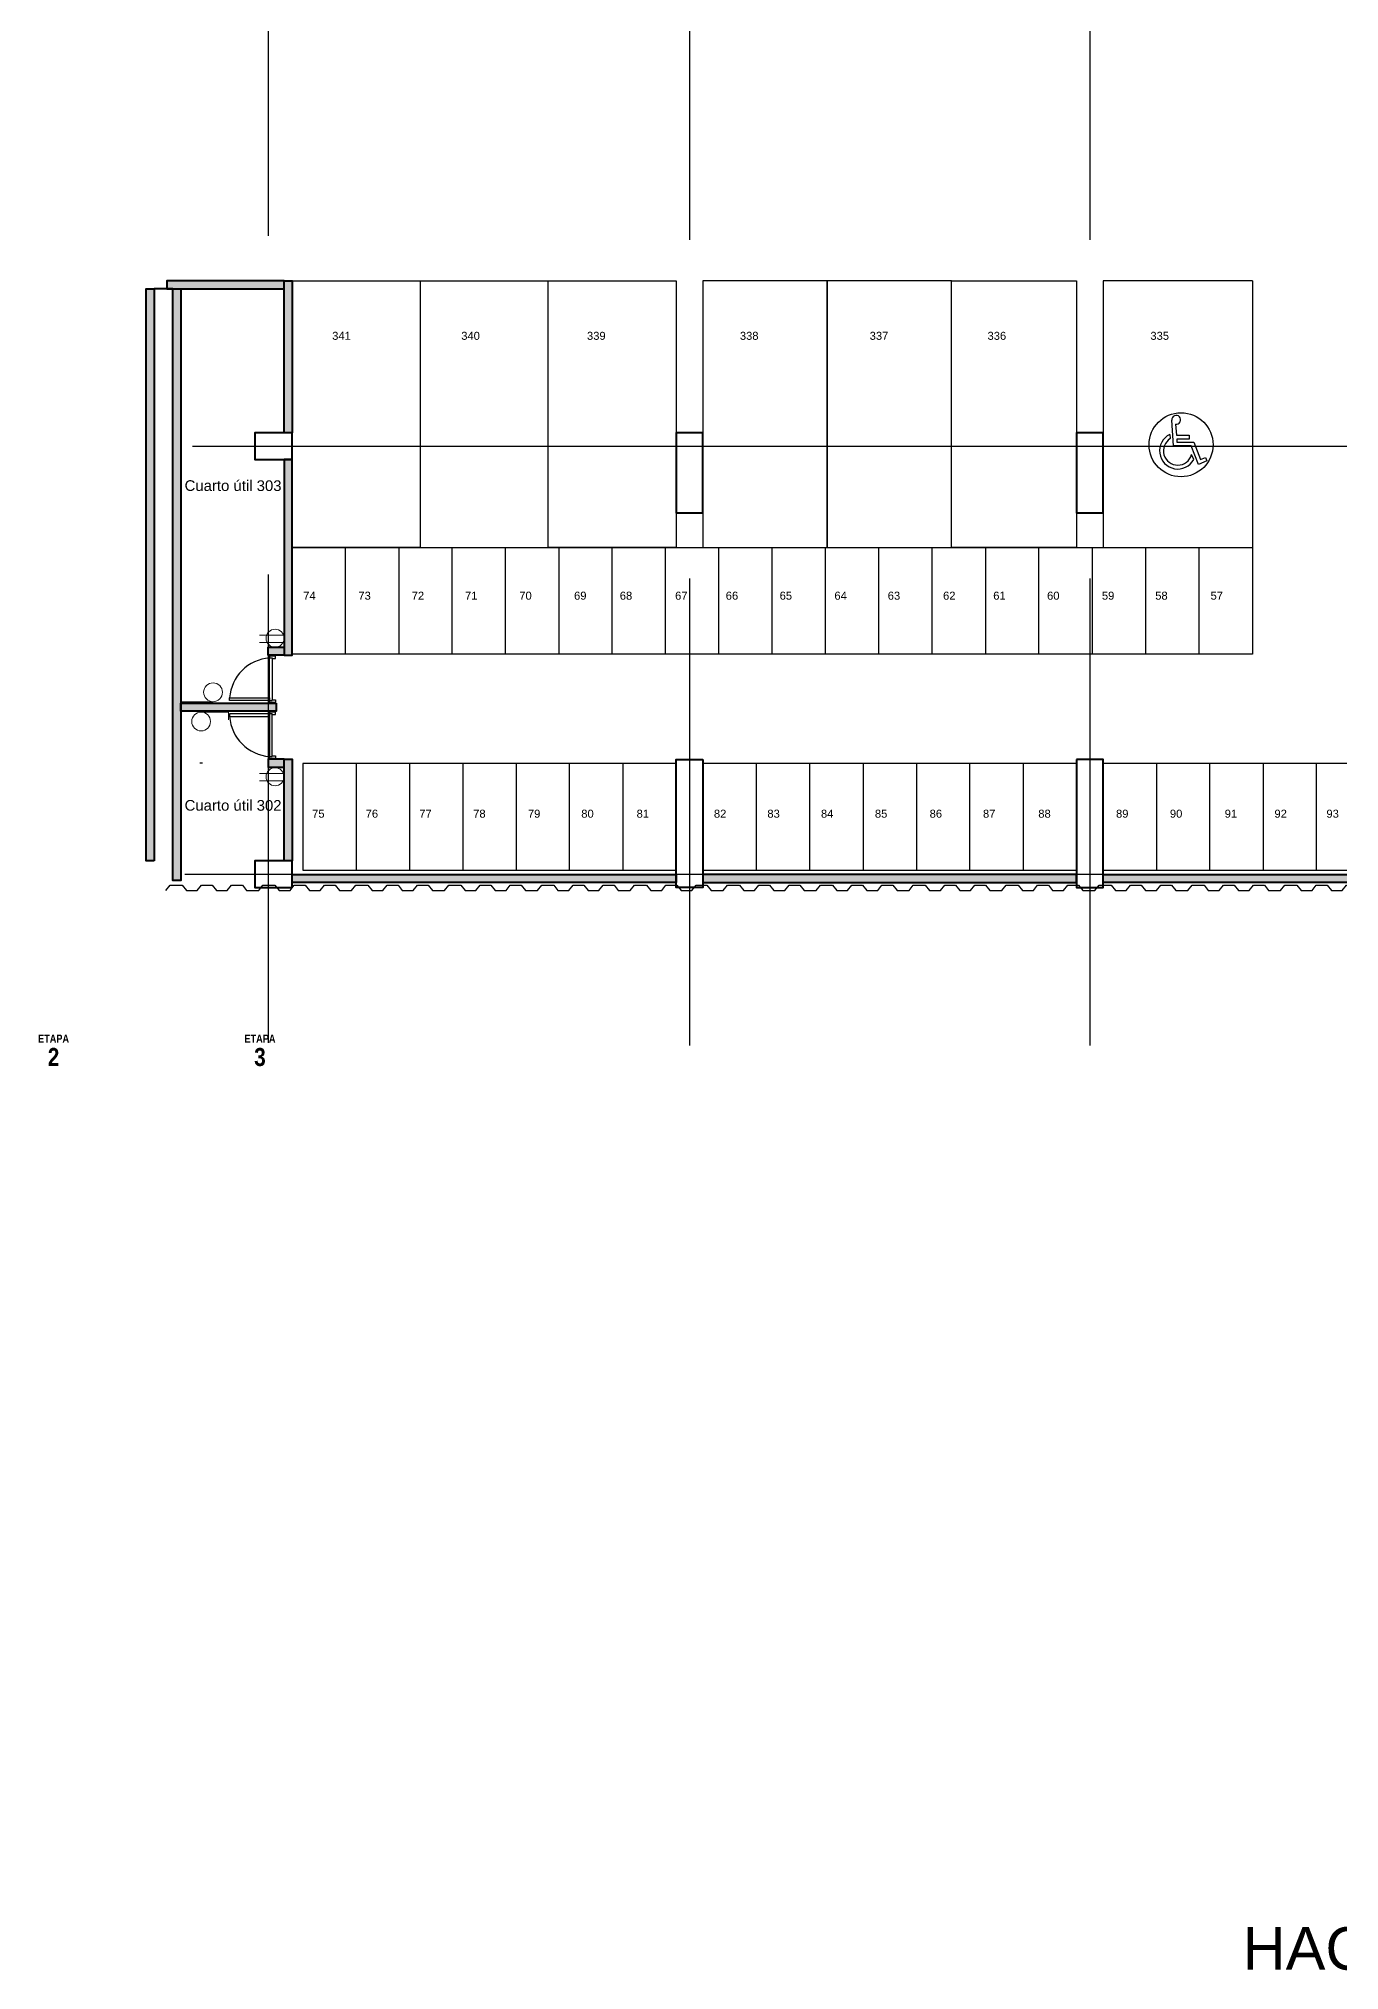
# Model space of a CAD drawing. Header units: millimetres. Extents: x -430 to 485, y 17 to 957.
# Drawn here: x 143.75 to 168.13, y 25.65 to 61.87 of the extents above; entities that cross this region are included whole.
import ezdxf

# ---------------------------------------------------------------- set-up
doc = ezdxf.new("R2010")
doc.units = ezdxf.units.MM
for name, pattern in [('Center', [50.8, 31.75, -6.35, 6.35, -6.35]), ('HIDDEN', [9.525, 6.35, -3.175]), ('HIDDEN2', [4.7625, 3.175, -1.5875])]:
    doc.linetypes.add(name, pattern=pattern)
for name, color, linetype, lineweight in [('-CN-GYD-ILUMINACIÓN', 3, 'Continuous', 20), ('-CN-GYD-TOMACORRIENTES', 1, 'Continuous', 18), ('-EL-Texto Tomas', 7, 'Continuous', 0), ('GG_TEXTO', 7, 'Continuous', 9), ('Muro', 9, 'Continuous', 40)]:
    doc.layers.add(name, color=color, linetype=linetype, lineweight=lineweight)
for name, color, linetype in [('-parquead', 8, 'Continuous'), ('-TP', 4, 'HIDDEN2'), ('A-HATCH CONCRETO', 8, 'Continuous'), ('AMOBLAMIENTO', 8, 'Continuous'), ('EJE-ESTRUCTURA', 8, 'Center'), ('F-2', 8, 'Continuous'), ('GG_DETALLES 1', 7, 'Continuous'), ('GG_PISO 3', 8, 'Continuous'), ('H-muro', 251, 'Continuous'), ('JCA_HATCH 254', 252, 'Continuous'), ('MUEBLE', 8, 'Continuous'), ('TEXTO 3', 3, 'Continuous'), ('Textos-espacios', 8, 'Continuous')]:
    doc.layers.add(name, color=color, linetype=linetype)
doc.layers.add('DIM-25', color=8, linetype='Continuous', plot=False)
doc.layers.add('Estructura', color=7, linetype='Continuous', lineweight=40, true_color=0x4f4f4f)
doc.styles.add('ROMANS', font='arial.ttf')
doc.styles.add('STANDAR NEGRITA', font='ARIALNB.TTF', dxfattribs={"height": 0.2})
doc.styles.get("Standard").update_dxf_attribs({"font": 'arial.ttf'})

# ---------------------------------------------------------------- blocks, each defined once
blk = doc.blocks.new('Tomas BD1')
at = {"lineweight": 0}
blk.add_line((0.115, -0.318), (0.115, 0.588), dxfattribs=at)
blk.add_lwpolyline([(-0.154, -0.297), (-0.154, 0.588)], dxfattribs=at)
blk.add_circle((0, 0), 0.338, dxfattribs=at)
at = {"layer": '-EL-Texto Tomas', "color": 7, "style": 'ROMANS'}
for tag, p, height, flags in [('POTENCIA(W)', (0.878, 0.595), 0.321, 9), ('TABLERO', (0.316, 0.654), 0.273, 8), ('CTO', (-0.059, 0.65), 0.273, 8)]:
    blk.add_attdef(tag, p, '', height=height, rotation=90, dxfattribs=dict(at, flags=flags))
at = {"layer": '-EL-Texto Tomas', "style": 'ROMANS', "flags": 9}
blk.add_attdef('USO', (-0.84, 0.589), '', height=0.35, rotation=90, dxfattribs=at)
blk = doc.blocks.new('discap')
at = {"layer": 'TEXTO 3', "color": 0, "linetype": 'Continuous'}
for p, q in [((-179169, -277469), (-179154, -277610)), ((-178353, -278322), (-178426, -278155))]:
    blk.add_line(p, q, dxfattribs=at)
blk.add_lwpolyline([(-178974, -277120), (-178946, -277498), (-178511, -277498), (-178511, -277624), (-178926, -277624), (-178926, -277730), (-178352, -277730), (-178127, -278321), (-177953, -278254), (-177909, -278371), (-178198, -278488), (-178440, -277852), (-179047, -277852), (-179102, -276980)], dxfattribs=at)
for centre, radius, start, end in [((-178951, -276970), 152, 261.2603, 183.66969), ((-178897, -278025), 619, 116.09541, 331.34503), ((-178897, -278025), 488, 121.7945, 344.57102)]:
    blk.add_arc(centre, radius, start, end, dxfattribs=at)
blk = doc.blocks.new('estructura etapa 3')
at = {"layer": 'EJE-ESTRUCTURA'}
for p, q in [((-892.1, -6655.279), (-892.1, -6714.861)), ((-884.2, -6655.354), (-884.2, -6714.914)), ((-876.7, -6655.354), (-876.7, -6714.914)), ((-893.52, -6703.674), (-848.026, -6703.674)), ((-893.66, -6711.699), (-848.026, -6711.699))]:
    blk.add_line(p, q, dxfattribs=at)
at = {"layer": 'Estructura'}
for points in [[(-891.651, -6703.924), (-891.651, -6703.424), (-892.35, -6703.424), (-892.35, -6703.924)], [(-883.95, -6704.924), (-883.95, -6703.424), (-884.45, -6703.424), (-884.45, -6704.924)], [(-876.45, -6704.924), (-876.45, -6703.424), (-876.95, -6703.424), (-876.95, -6704.924)], [(-883.95, -6709.549), (-883.95, -6711.949), (-884.45, -6711.949), (-884.45, -6709.549)], [(-876.95, -6709.549), (-876.95, -6711.949), (-876.45, -6711.949), (-876.45, -6709.549)], [(-891.65, -6711.949), (-891.65, -6711.449), (-892.35, -6711.449), (-892.35, -6711.949)]]:
    blk.add_lwpolyline(points, close=True, dxfattribs=at)
blk = doc.blocks.new('A$C972f9415')
at = {"layer": 'A-HATCH CONCRETO', "ltscale": 0.03}
h = blk.add_hatch(color=256, dxfattribs=at)
h.dxf.hatch_style = 1
h.paths.add_polyline_path([(7.46, 15.046), (9.812, 15.046), (9.812, 12.196), (9.662, 12.196), (9.662, 14.896), (7.727, 14.896), (7.727, 7.125), (9.512, 7.125), (9.512, 6.975), (7.727, 6.975), (7.727, 3.802), (7.577, 3.802), (7.577, 14.896), (7.46, 14.896)])
h = blk.add_hatch(color=256, dxfattribs=at)
h.dxf.hatch_style = 1
h.paths.add_polyline_path([(9.662, 5.925), (9.662, 6.075), (9.362, 6.075), (9.362, 5.925)])
h.paths.add_polyline_path([(9.662, 6.075), (9.812, 6.075), (9.812, 4.171), (9.662, 4.171)])
h.paths.add_polyline_path([(9.662, 8.175), (9.662, 8.025), (9.362, 8.025), (9.362, 8.175)])
h.paths.add_polyline_path([(9.662, 8.025), (9.812, 8.025), (9.812, 11.696), (9.662, 11.696)])
at = {"layer": 'A-HATCH CONCRETO', "linetype": 'HIDDEN', "ltscale": 0.3, "true_color": 0x636466}
h = blk.add_hatch(color=251, dxfattribs=at)
h.dxf.hatch_style = 1
h.paths.add_polyline_path([(30.672, 3.912), (30.672, 3.762), (25.013, 3.762), (25.013, 3.912)])
h.paths.add_polyline_path([(17.513, 3.912), (17.513, 3.762), (24.512, 3.762), (24.512, 3.912)])
h.paths.add_polyline_path([(17.013, 3.912), (17.013, 3.762), (9.813, 3.762), (9.813, 3.912)])
at = {"layer": 'JCA_HATCH 254', "true_color": 0x636466}
blk.add_hatch(color=251, dxfattribs=at).paths.add_polyline_path([(7.227, 4.171), (7.077, 4.171), (7.077, 14.896), (7.227, 14.896)])
at = {"layer": '-parquead'}
for p, q in [((27.812, 15.046), (27.812, 8.046)), ((11.812, 10.046), (11.812, 8.046)), ((27.812, 8.046), (11.812, 8.046))]:
    blk.add_line(p, q, dxfattribs=at)
for points in [[(9.812, 15.046), (17.013, 15.046)], [(11.812, 8.046), (9.812, 8.046), (9.812, 15.046)], [(12.213, 15.046), (12.213, 10.046), (9.812, 10.046)], [(12.213, 15.046), (12.213, 10.046), (14.613, 10.046)], [(17.013, 15.046), (17.013, 10.046), (14.613, 10.046), (14.613, 15.046)], [(22.173, 15.046), (19.842, 15.046), (19.843, 10.046), (22.173, 10.046)], [(27.812, 15.046), (25.013, 15.046), (25.013, 10.046), (27.812, 10.046)], [(9.812, 10.046), (11.812, 10.046)], [(10.812, 8.046), (10.812, 10.046)], [(11.812, 10.046), (27.812, 10.046)], [(12.812, 8.046), (12.812, 10.046)], [(13.812, 8.046), (13.812, 10.046)], [(14.812, 10.046), (14.812, 8.046)], [(15.812, 8.046), (15.812, 10.046)], [(16.812, 8.046), (16.812, 10.046)], [(17.812, 8.046), (17.812, 10.046)], [(18.812, 8.046), (18.812, 10.046)], [(19.812, 8.046), (19.812, 10.046)], [(20.812, 8.046), (20.812, 10.046)], [(21.812, 8.046), (21.812, 10.046)], [(22.812, 10.046), (22.812, 8.046)], [(23.812, 8.046), (23.812, 10.046)], [(24.812, 8.046), (24.812, 10.046)], [(24.812, 8.046), (24.812, 10.046)], [(25.812, 8.046), (25.812, 10.046)], [(26.812, 8.046), (26.812, 10.046)], [(17.013, 5.998), (10.013, 5.998), (10.013, 3.998), (17.013, 3.998)], [(11.013, 5.998), (11.013, 3.998)], [(12.013, 5.998), (12.013, 3.998)], [(13.013, 5.998), (13.013, 3.998)], [(14.013, 5.998), (14.013, 3.998)], [(15.013, 3.998), (15.013, 5.998)], [(16.013, 5.998), (16.013, 3.998)], [(17.013, 5.998), (17.013, 3.998)], [(24.513, 5.998), (17.513, 5.998), (17.513, 3.998), (24.513, 3.998)], [(18.513, 5.998), (18.513, 3.998)], [(19.513, 5.998), (19.513, 3.998)], [(20.513, 5.998), (20.513, 3.998)], [(21.513, 5.998), (21.513, 3.998)], [(22.513, 3.998), (22.513, 5.998)], [(23.513, 5.998), (23.513, 3.998)], [(24.513, 5.998), (24.513, 3.998)], [(30.013, 5.998), (25.013, 5.998), (25.013, 3.998), (30.013, 3.998)], [(26.013, 5.998), (26.013, 3.998)], [(27.013, 3.998), (27.013, 5.998)], [(28.013, 5.998), (28.013, 3.998)], [(29.013, 3.998), (29.013, 5.998)]]:
    blk.add_lwpolyline(points, dxfattribs=at)
for points in [[(17.513, 15.046), (17.513, 10.046), (19.843, 10.046), (19.843, 15.046)], [(24.513, 15.046), (24.513, 10.046), (22.173, 10.046), (22.173, 15.046)]]:
    blk.add_lwpolyline(points, close=True, dxfattribs=at)
at = {"layer": 'AMOBLAMIENTO'}
for points in [[(7.443, 3.611), (7.523, 3.711), (7.749, 3.711), (7.829, 3.611), (8.031, 3.611)], [(8.031, 3.611), (8.111, 3.711), (8.314, 3.711), (8.394, 3.611), (8.597, 3.611), (8.677, 3.711), (8.879, 3.711), (8.959, 3.611), (9.185, 3.611), (9.265, 3.711), (9.49, 3.711), (9.57, 3.611), (9.773, 3.611)], [(9.773, 3.611), (9.853, 3.711), (10.056, 3.711), (10.136, 3.611), (10.338, 3.611), (10.418, 3.711), (10.621, 3.711), (10.701, 3.611), (10.926, 3.611), (11.006, 3.711), (11.232, 3.711), (11.312, 3.611), (11.514, 3.611)], [(11.514, 3.611), (11.594, 3.711), (11.797, 3.711), (11.877, 3.611), (12.08, 3.611), (12.16, 3.711), (12.363, 3.711), (12.443, 3.611), (12.668, 3.611), (12.748, 3.711), (12.973, 3.711), (13.053, 3.611), (13.256, 3.611)], [(13.256, 3.611), (13.336, 3.711), (13.539, 3.711), (13.619, 3.611), (13.821, 3.611), (13.901, 3.711), (14.104, 3.711), (14.184, 3.611), (14.41, 3.611), (14.49, 3.711), (14.715, 3.711), (14.795, 3.611), (14.998, 3.611)], [(14.998, 3.611), (15.078, 3.711), (15.28, 3.711), (15.36, 3.611), (15.563, 3.611), (15.643, 3.711), (15.846, 3.711), (15.926, 3.611), (16.151, 3.611), (16.231, 3.711), (16.456, 3.711), (16.536, 3.611), (16.739, 3.611)], [(16.739, 3.611), (16.819, 3.711), (17.022, 3.711), (17.102, 3.611), (17.305, 3.611), (17.385, 3.711), (17.587, 3.711), (17.667, 3.611), (17.893, 3.611), (17.973, 3.711), (18.198, 3.711), (18.278, 3.611), (18.481, 3.611)], [(18.481, 3.611), (18.561, 3.711), (18.763, 3.711), (18.843, 3.611), (19.046, 3.611), (19.126, 3.711), (19.329, 3.711), (19.409, 3.611), (19.634, 3.611), (19.714, 3.711), (19.94, 3.711), (20.02, 3.611), (20.222, 3.611)], [(20.222, 3.611), (20.302, 3.711), (20.505, 3.711), (20.585, 3.611), (20.788, 3.611), (20.868, 3.711), (21.071, 3.711), (21.151, 3.611), (21.376, 3.611), (21.456, 3.711), (21.681, 3.711), (21.761, 3.611), (21.964, 3.611)], [(21.964, 3.611), (22.044, 3.711), (22.247, 3.711), (22.327, 3.611), (22.529, 3.611), (22.609, 3.711), (22.812, 3.711), (22.892, 3.611), (23.117, 3.611), (23.197, 3.711), (23.423, 3.711), (23.503, 3.611), (23.706, 3.611)], [(23.706, 3.611), (23.786, 3.711), (23.988, 3.711), (24.068, 3.611), (24.271, 3.611), (24.351, 3.711), (24.554, 3.711), (24.634, 3.611), (24.859, 3.611), (24.939, 3.711), (25.164, 3.711), (25.244, 3.611), (25.447, 3.611)], [(25.447, 3.611), (25.527, 3.711), (25.73, 3.711), (25.81, 3.611), (26.013, 3.611), (26.093, 3.711), (26.295, 3.711), (26.375, 3.611), (26.601, 3.611), (26.681, 3.711), (26.906, 3.711), (26.986, 3.611), (27.189, 3.611)], [(27.189, 3.611), (27.269, 3.711), (27.471, 3.711), (27.551, 3.611), (27.754, 3.611), (27.834, 3.711), (28.037, 3.711), (28.117, 3.611), (28.342, 3.611), (28.422, 3.711), (28.648, 3.711), (28.728, 3.611), (28.93, 3.611)], [(28.93, 3.611), (29.01, 3.711), (29.213, 3.711), (29.293, 3.611), (29.496, 3.611), (29.576, 3.711), (29.778, 3.711), (29.858, 3.611), (30.084, 3.611), (30.164, 3.711), (30.389, 3.711), (30.469, 3.611), (30.672, 3.611)]]:
    blk.add_lwpolyline(points, dxfattribs=at)
at = {"layer": 'DIM-25'}
for centre, start, end in [((9.45, 7.164), 94.4578, 175.5956), ((9.45, 6.936), 184.4044, 265.5422)]:
    blk.add_arc(centre, 0.813, start, end, dxfattribs=at)
at = {"layer": 'F-2'}
for points in [[(9.437, 7.975), (9.437, 7.962), (9.499, 7.962), (9.499, 8.013), (9.387, 8.013), (9.387, 7.975)], [(9.387, 7.176), (9.387, 7.975), (9.437, 7.975), (9.437, 7.176)], [(9.399, 8.025), (9.399, 8.013), (9.487, 8.013), (9.487, 8.025)], [(9.437, 7.189), (9.499, 7.189), (9.499, 7.138), (9.387, 7.138), (9.387, 7.176), (9.437, 7.176), (9.437, 7.189)], [(9.437, 6.925), (9.437, 6.912), (9.499, 6.912), (9.499, 6.963), (9.387, 6.963), (9.387, 6.925)], [(9.399, 7.125), (9.399, 7.138), (9.487, 7.138), (9.487, 7.125)], [(9.399, 6.975), (9.399, 6.963), (9.487, 6.963), (9.487, 6.975)], [(9.437, 6.126), (9.437, 6.139), (9.499, 6.139), (9.499, 6.088), (9.387, 6.088), (9.387, 6.126)], [(9.399, 6.075), (9.399, 6.088), (9.487, 6.088), (9.487, 6.075)]]:
    blk.add_lwpolyline(points, dxfattribs=at)
blk.add_lwpolyline([(9.437, 6.925), (9.387, 6.925), (9.387, 6.126), (9.437, 6.126)], close=True, dxfattribs=at)
at = {"layer": 'H-muro', "color": 252}
blk.add_circle((26.475, 11.971), 0.6, dxfattribs=at)
at = {"layer": 'MUEBLE', "linetype": 'HIDDEN'}
for points in [[(9.387, 7.227), (9.387, 7.176), (8.64, 7.176), (8.64, 7.227)], [(9.387, 6.874), (9.387, 6.925), (8.64, 6.925), (8.64, 6.874)]]:
    blk.add_lwpolyline(points, close=True, dxfattribs=at)
at = {"layer": 'Muro'}
blk.add_line((7.577, 14.896), (7.227, 14.896), dxfattribs=at)
for points in [[(7.227, 4.171), (7.077, 4.171), (7.077, 14.896), (7.227, 14.896)], [(7.46, 14.896), (9.662, 14.896), (9.662, 15.046), (7.46, 15.046)], [(7.577, 14.896), (7.727, 14.896), (7.727, 3.802), (7.577, 3.802)], [(9.662, 15.046), (9.812, 15.046), (9.812, 12.196), (9.662, 12.196)], [(9.662, 8.025), (9.812, 8.025), (9.812, 11.696), (9.662, 11.696)], [(9.662, 8.175), (9.662, 8.025), (9.362, 8.025), (9.362, 8.175)], [(9.512, 7.125), (9.512, 6.975), (7.727, 6.975), (7.727, 7.125)], [(9.662, 5.925), (9.662, 6.075), (9.362, 6.075), (9.362, 5.925)], [(9.662, 6.075), (9.812, 6.075), (9.812, 4.171), (9.662, 4.171)], [(17.013, 3.912), (17.013, 3.762), (9.813, 3.762), (9.813, 3.912)], [(17.513, 3.912), (17.513, 3.762), (24.512, 3.762), (24.512, 3.912)], [(30.672, 3.912), (30.672, 3.762), (25.013, 3.762), (25.013, 3.912)]]:
    blk.add_lwpolyline(points, close=True, dxfattribs=at)
at = {"layer": 'H-muro', "color": 252, "xscale": 0.0005512069662100001, "yscale": 0.0005512069662100001, "zscale": 0.0005512069662100001}
blk.add_blockref('discap', (125.023, 165.107), dxfattribs=at)
at = {"layer": 'Muro'}
blk.add_blockref('estructura etapa 3', (901.462, 6715.62), dxfattribs=at)
at = {"layer": 'Textos-espacios'}
for s, p in [('Cuarto útil 303', (7.796, 11.106)), ('Cuarto útil 302', (7.796, 5.111))]:
    blk.add_text(s, height=0.2, rotation=359.9331, dxfattribs=at).set_placement(p)
at = {"layer": 'Textos-espacios', "char_height": 0.15, "attachment_point": 1, "rotation": 360}
for s, width, insert in [('341', 2.00679, (10.562, 14.089)), ('340', 2.00679, (12.982, 14.089)), ('339', 2.00679, (15.339, 14.089)), ('338', 2.00679, (18.205, 14.089)), ('337', 2.00679, (20.638, 14.089)), ('336', 2.00679, (22.847, 14.089)), ('335', 2.00679, (25.9, 14.089)), ('74', 0.89145, (10.021, 9.217)), ('73', 0.89145, (11.054, 9.217)), ('72', 0.89145, (12.054, 9.217)), ('71', 0.89145, (13.054, 9.217)), ('70', 0.89145, (14.07, 9.217)), ('69', 0.89145, (15.097, 9.217)), ('68', 0.89145, (15.954, 9.217)), ('67', 0.89145, (16.991, 9.217)), ('66', 0.89145, (17.94, 9.217)), ('65', 0.89145, (18.95, 9.217)), ('64', 0.89145, (19.977, 9.217)), ('63', 0.89145, (20.977, 9.217)), ('62', 0.89145, (22.014, 9.217)), ('61', 0.89145, (22.954, 9.217)), ('60', 0.89145, (23.964, 9.217)), ('59', 0.89145, (24.991, 9.217)), ('58', 0.89145, (25.991, 9.217)), ('57', 0.89145, (27.028, 9.217)), ('75', 0.89145, (10.187, 5.129)), ('76', 0.89145, (11.19, 5.129)), ('77', 0.89145, (12.195, 5.129)), ('78', 0.89145, (13.206, 5.129)), ('79', 0.89145, (14.232, 5.129)), ('80', 0.89145, (15.232, 5.129)), ('81', 0.89145, (16.269, 5.129)), ('82', 0.89145, (17.718, 5.129)), ('83', 0.89145, (18.72, 5.129)), ('84', 0.89145, (19.725, 5.129)), ('85', 0.89145, (20.736, 5.129)), ('86', 0.89145, (21.762, 5.129)), ('87', 0.89145, (22.762, 5.129)), ('88', 0.89145, (23.799, 5.129)), ('89', 0.89145, (25.256, 5.129)), ('90', 0.89145, (26.266, 5.129)), ('91', 0.89145, (27.293, 5.129)), ('92', 0.89145, (28.226, 5.129)), ('93', 0.89145, (29.2, 5.129))]:
    blk.add_mtext_dynamic_manual_height_columns(s, width=width, gutter_width=5, heights=[0], dxfattribs=dict(at, insert=insert))

msp = doc.modelspace()

# ---------------------------------------------------------------- linework, layer by layer
at = {"layer": '-CN-GYD-ILUMINACIÓN', "color": 3, "extrusion": (0, 0, -1)}
for p, q in [((146.428, 49.44), (146.428, 49.583)), ((147.016, 49.44), (146.428, 49.44)), ((146.793, 49.244), (147.304, 49.244)), ((147.304, 49.244), (147.304, 49.1))]:
    msp.add_line(p, q, dxfattribs=at)
for centre in [(-147.016, 49.616), (-146.793, 49.068)]:
    msp.add_circle(centre, 0.176, dxfattribs=at)
at = {"layer": '-TP'}
for points in [[(147.383, 48.918), (147.383, 48.921)], [(146.819, 48.286), (146.769, 48.286)]]:
    msp.add_lwpolyline(points, dxfattribs=at)

# ---------------------------------------------------------------- block references
at = {"layer": '-CN-GYD-TOMACORRIENTES', "lineweight": 0, "xscale": 0.5, "yscale": 0.5, "zscale": 0.5, "rotation": 89.99999999999999}
for p in [(148.179, 50.629), (148.179, 48.033)]:
    msp.add_blockref('Tomas BD1', p, dxfattribs=at)
msp.add_blockref('A$C972f9415', (138.687, 42.286))

# ---------------------------------------------------------------- texts
at = {"layer": 'GG_DETALLES 1', "ltscale": 0.3, "insert": (145.587, 49.566), "char_height": 0.08, "attachment_point": 6}
msp.add_mtext('\\A1;', dxfattribs=at)
at = {"layer": 'GG_PISO 3', "char_height": 0.15, "attachment_point": 1, "rotation": 360}
for s, width, insert in [('341', 2.00679, (149.249, 56.375)), ('340', 2.00679, (151.669, 56.375)), ('339', 2.00679, (154.026, 56.375)), ('338', 2.00679, (156.892, 56.375)), ('337', 2.00679, (159.325, 56.375)), ('336', 2.00679, (161.534, 56.375)), ('335', 2.00679, (164.587, 56.375)), ('74', 0.89145, (148.707, 51.502)), ('73', 0.89145, (149.74, 51.502)), ('72', 0.89145, (150.74, 51.502)), ('71', 0.89145, (151.74, 51.502)), ('70', 0.89145, (152.757, 51.502)), ('69', 0.89145, (153.783, 51.502)), ('68', 0.89145, (154.641, 51.502)), ('67', 0.89145, (155.678, 51.502)), ('66', 0.89145, (156.627, 51.502)), ('65', 0.89145, (157.637, 51.502)), ('64', 0.89145, (158.664, 51.502)), ('63', 0.89145, (159.664, 51.502)), ('62', 0.89145, (160.701, 51.502)), ('61', 0.89145, (161.641, 51.502)), ('60', 0.89145, (162.651, 51.502)), ('59', 0.89145, (163.678, 51.502)), ('58', 0.89145, (164.678, 51.502)), ('57', 0.89145, (165.715, 51.502)), ('75', 0.89145, (148.874, 47.415)), ('76', 0.89145, (149.877, 47.415)), ('77', 0.89145, (150.882, 47.415)), ('78', 0.89145, (151.892, 47.415)), ('79', 0.89145, (152.919, 47.415)), ('80', 0.89145, (153.919, 47.415)), ('81', 0.89145, (154.956, 47.415)), ('82', 0.89145, (156.405, 47.415)), ('83', 0.89145, (157.407, 47.415)), ('84', 0.89145, (158.412, 47.415)), ('85', 0.89145, (159.423, 47.415)), ('86', 0.89145, (160.449, 47.415)), ('87', 0.89145, (161.449, 47.415)), ('88', 0.89145, (162.486, 47.415)), ('89', 0.89145, (163.943, 47.415)), ('90', 0.89145, (164.953, 47.415)), ('91', 0.89145, (165.98, 47.415)), ('92', 0.89145, (166.913, 47.415)), ('93', 0.89145, (167.887, 47.415))]:
    msp.add_mtext_dynamic_manual_height_columns(s, width=width, gutter_width=5, heights=[0], dxfattribs=dict(at, insert=insert))
at = {"layer": 'GG_PISO 3', "char_height": 0.15, "attachment_point": 1, "rotation": 0, "style": 'STANDAR NEGRITA'}
for s, insert in [('\\pxqc;ETAPA\\P{\\H2.255x;2}', (142.861, 43.198)), ('\\pxqc;ETAPA\\P{\\H2.255x;3}', (146.73, 43.198))]:
    msp.add_mtext_dynamic_manual_height_columns(s, width=2.33132, gutter_width=10, heights=[0], dxfattribs=dict(at, insert=insert))
at = {"layer": 'GG_TEXTO', "ltscale": 0.3, "insert": (161.619, 27.798), "char_height": 0.8, "attachment_point": 1}
msp.add_mtext_dynamic_manual_height_columns('\\pxqr;PISO 3 \\PHACER TABLA DE CANTIDAD DE LUMINARIAS', width=29.34776, gutter_width=1, heights=[0], dxfattribs=at)

doc.saveas('drawing.dxf')
